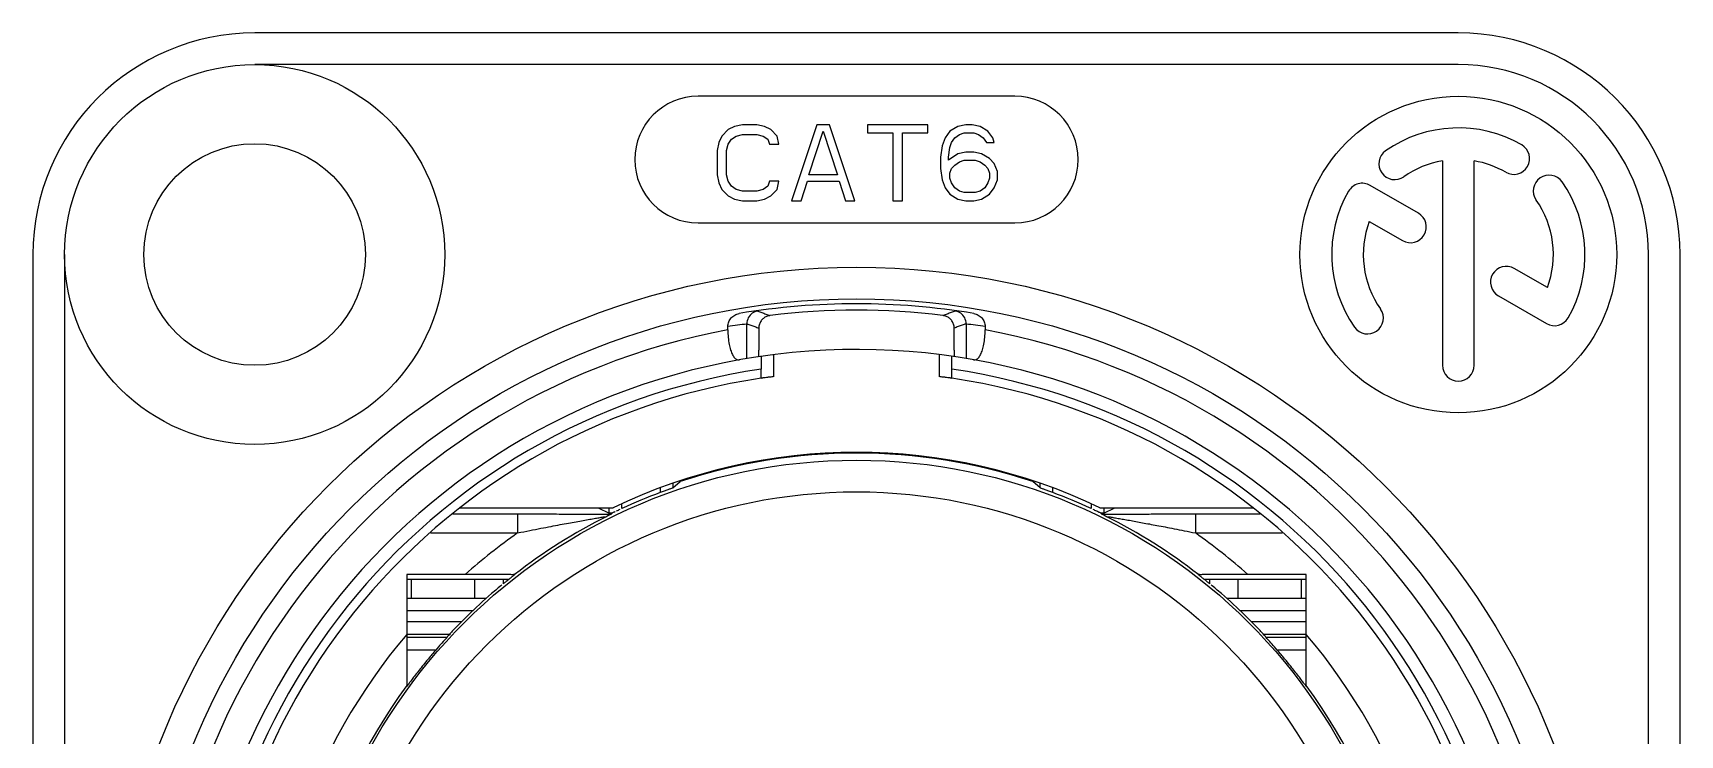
# Model space of a CAD drawing. Extents: x 0 to 52, y 0 to 62.
# Drawn here: x 0 to 52, y 39.8 to 62 of the extents above; entities that cross this region are included whole.
import ezdxf

# ---------------------------------------------------------------- set-up
doc = ezdxf.new("R2010")
doc.units = 0
doc.layers.get('0').update_dxf_attribs({"true_color": 0xffffff})

msp = doc.modelspace()

# ---------------------------------------------------------------- linework, layer by layer
at = {"linetype": 'Continuous'}
for p, q in [((45, 62), (7, 62)), ((45, 61), (7, 61)), ((31, 60), (21, 60)), ((21.95, 58.947), (21.75, 58.743)), ((22.15, 59.049), (21.95, 58.947)), ((22.4, 59.1), (22.15, 59.049)), ((22.2, 58.743), (22.4, 58.794)), ((22.85, 59.1), (22.4, 59.1)), ((22.4, 58.794), (22.85, 58.794)), ((23.1, 59.049), (22.85, 59.1)), ((22.85, 58.794), (23.05, 58.743)), ((23.3, 58.947), (23.1, 59.049)), ((23.5, 58.743), (23.3, 58.947)), ((24.75, 59.1), (23.95, 56.7)), ((24.5, 57.517), (24.95, 58.896)), ((25.15, 59.1), (24.75, 59.1)), ((24.95, 58.896), (25.4, 57.517)), ((25.95, 56.7), (25.15, 59.1)), ((26.35, 59.1), (26.35, 58.845)), ((28.25, 59.1), (26.35, 59.1)), ((26.35, 58.845), (27.15, 58.845)), ((27.15, 58.845), (27.15, 56.7)), ((27.45, 56.7), (27.45, 58.845)), ((27.45, 58.845), (28.25, 58.845)), ((28.25, 58.845), (28.25, 59.1)), ((28.95, 58.896), (28.8, 58.691)), ((29.2, 59.049), (28.95, 58.896)), ((29.1, 58.691), (29.25, 58.794)), ((29.45, 59.1), (29.2, 59.049)), ((29.25, 58.794), (29.4, 58.845)), ((29.4, 58.845), (29.7, 58.845)), ((29.65, 59.1), (29.45, 59.1)), ((29.9, 59.049), (29.65, 59.1)), ((29.7, 58.845), (29.85, 58.794)), ((29.85, 58.794), (30, 58.691)), ((30.15, 58.896), (29.9, 59.049)), ((30.3, 58.691), (30.15, 58.896)), ((21.65, 58.538), (21.6, 58.283)), ((21.6, 58.283), (21.6, 57.517)), ((21.75, 58.743), (21.65, 58.538)), ((21.9, 58.283), (21.95, 58.487)), ((21.9, 57.517), (21.9, 58.283)), ((21.95, 58.487), (22.05, 58.64)), ((22.05, 58.64), (22.2, 58.743)), ((23.05, 58.743), (23.2, 58.64)), ((23.2, 58.64), (23.25, 58.487)), ((23.25, 58.487), (23.55, 58.487)), ((23.55, 58.487), (23.5, 58.743)), ((28.7, 58.436), (28.65, 58.079)), ((28.8, 58.691), (28.7, 58.436)), ((28.9, 58.079), (28.95, 58.385)), ((28.95, 58.385), (29, 58.538)), ((29, 58.538), (29.1, 58.691)), ((30, 58.691), (30.1, 58.538)), ((30.1, 58.538), (30.35, 58.538)), ((30.35, 58.538), (30.3, 58.691)), ((28.65, 58.079), (28.65, 57.721)), ((28.65, 57.721), (28.7, 57.364)), ((29.2, 58.181), (28.9, 57.977)), ((28.9, 57.977), (28.9, 58.079)), ((28.95, 57.568), (29, 57.721)), ((29, 57.721), (29.1, 57.823)), ((29.1, 57.823), (29.25, 57.926)), ((29.45, 58.232), (29.2, 58.181)), ((29.25, 57.926), (29.4, 57.977)), ((29.4, 57.977), (29.75, 57.977)), ((29.7, 58.232), (29.45, 58.232)), ((29.95, 58.181), (29.7, 58.232)), ((29.75, 57.977), (29.9, 57.926)), ((29.9, 57.926), (30.05, 57.823)), ((30.2, 58.028), (29.95, 58.181)), ((30.05, 57.823), (30.15, 57.721)), ((30.15, 57.721), (30.2, 57.568)), ((30.35, 57.874), (30.2, 58.028)), ((30.45, 57.619), (30.35, 57.874)), ((44.5, 57.958), (44.5, 51.5)), ((45.5, 51.5), (45.5, 57.958)), ((21.6, 57.517), (21.65, 57.262)), ((21.65, 57.262), (21.75, 57.057)), ((21.95, 57.313), (21.9, 57.517)), ((22.05, 57.16), (21.95, 57.313)), ((23.25, 57.313), (23.2, 57.16)), ((23.55, 57.313), (23.25, 57.313)), ((23.5, 57.057), (23.55, 57.313)), ((24.25, 56.7), (24.45, 57.313)), ((24.45, 57.313), (25.45, 57.313)), ((25.4, 57.517), (24.5, 57.517)), ((25.45, 57.313), (25.65, 56.7)), ((28.7, 57.364), (28.8, 57.109)), ((28.95, 57.415), (28.95, 57.568)), ((29, 57.262), (28.95, 57.415)), ((29.1, 57.109), (29, 57.262)), ((30.15, 57.262), (30.05, 57.109)), ((30.2, 57.415), (30.15, 57.262)), ((30.2, 57.568), (30.2, 57.415)), ((30.35, 57.109), (30.45, 57.364)), ((30.45, 57.364), (30.45, 57.619)), ((21.75, 57.057), (21.95, 56.853)), ((21.95, 56.853), (22.15, 56.751)), ((22.2, 57.057), (22.05, 57.16)), ((22.15, 56.751), (22.4, 56.7)), ((22.4, 57.006), (22.2, 57.057)), ((22.85, 57.006), (22.4, 57.006)), ((22.4, 56.7), (22.85, 56.7)), ((23.05, 57.057), (22.85, 57.006)), ((22.85, 56.7), (23.1, 56.751)), ((23.2, 57.16), (23.05, 57.057)), ((23.1, 56.751), (23.3, 56.853)), ((23.3, 56.853), (23.5, 57.057)), ((23.95, 56.7), (24.25, 56.7)), ((25.65, 56.7), (25.95, 56.7)), ((27.15, 56.7), (27.45, 56.7)), ((28.8, 57.109), (28.95, 56.904)), ((28.95, 56.904), (29.2, 56.751)), ((29.25, 57.006), (29.1, 57.109)), ((29.2, 56.751), (29.45, 56.7)), ((29.4, 56.955), (29.25, 57.006)), ((29.75, 56.955), (29.4, 56.955)), ((29.45, 56.7), (29.7, 56.7)), ((29.7, 56.7), (29.95, 56.751)), ((29.9, 57.006), (29.75, 56.955)), ((30.05, 57.109), (29.9, 57.006)), ((29.95, 56.751), (30.2, 56.904)), ((30.2, 56.904), (30.35, 57.109)), ((43.738, 56.306), (42.219, 57.183)), ((21, 56), (31, 56)), ((42.188, 56.046), (43.238, 55.44)), ((0, 55), (0, 7)), ((1, 55), (1, 7)), ((51, 7), (51, 55)), ((52, 7), (52, 55)), ((47.812, 53.954), (46.766, 54.558)), ((46.266, 53.692), (47.781, 52.817)), ((21.94, 52.622), (21.94, 52.736)), ((22.54, 51.713), (22.54, 52.816)), ((22.916, 52.676), (22.916, 51.975)), ((29.084, 51.975), (29.084, 52.676)), ((29.46, 52.816), (29.46, 51.713)), ((30.06, 52.736), (30.06, 52.622)), ((23.393, 51.143), (23.393, 51.83)), ((28.607, 51.83), (28.607, 51.143)), ((22.993, 51.095), (22.993, 51.379)), ((29.007, 51.095), (29.007, 51.379)), ((20.437, 47.832), (20.437, 47.845)), ((31.563, 47.845), (31.563, 47.832)), ((19.803, 47.624), (19.803, 47.482)), ((20.203, 47.629), (20.437, 47.832)), ((20.203, 47.764), (20.203, 47.629)), ((31.797, 47.629), (31.563, 47.832)), ((31.797, 47.629), (31.797, 47.764)), ((32.197, 47.482), (32.197, 47.624)), ((13.257, 46.805), (15.302, 46.805)), ((13.488, 47), (18.315, 47)), ((15.302, 46.805), (15.302, 46.205)), ((17.849, 47), (18.193, 46.828)), ((18.193, 46.828), (18.193, 47)), ((18.593, 46.975), (18.593, 47.121)), ((33.407, 47.121), (33.407, 46.975)), ((33.685, 47), (38.512, 47)), ((33.807, 46.828), (34.151, 47)), ((33.807, 47), (33.807, 46.828)), ((36.698, 46.805), (36.698, 46.205)), ((36.698, 46.805), (38.743, 46.805)), ((12.546, 46.205), (15.302, 46.205)), ((36.698, 46.205), (39.454, 46.205)), ((11.8, 44.896), (11.8, 41.357)), ((13.648, 44.896), (11.8, 44.896)), ((11.8, 44.75), (15.034, 44.75)), ((11.95, 44.15), (11.95, 44.75)), ((13.95, 44.15), (13.95, 44.75)), ((14.85, 44.75), (14.85, 44.6)), ((36.966, 44.75), (40.2, 44.75)), ((37.15, 44.6), (37.15, 44.75)), ((38.05, 44.15), (38.05, 44.75)), ((40.2, 44.896), (38.352, 44.896)), ((40.05, 44.15), (40.05, 44.75)), ((40.2, 41.357), (40.2, 44.896)), ((11.8, 44.15), (14.323, 44.15)), ((11.8, 43.75), (13.888, 43.75)), ((37.677, 44.15), (40.2, 44.15)), ((38.112, 43.75), (40.2, 43.75)), ((13.53, 43.4), (11.8, 43.4)), ((40.2, 43.4), (38.47, 43.4)), ((13.147, 43), (11.8, 43)), ((13.067, 42.9), (11.8, 42.9)), ((40.2, 43), (38.853, 43)), ((40.2, 42.9), (38.933, 42.9)), ((12.713, 42.5), (11.8, 42.5)), ((40.2, 42.5), (39.287, 42.5))]:
    msp.add_line(p, q, dxfattribs=at)
for centre, radius in [((7, 55), 6), ((45, 55), 5), ((7, 55), 3.5), ((26, 31), 23.6), ((26, 31), 22.6), ((26, 31), 17.504), ((26, 31), 16.504)]:
    msp.add_circle(centre, radius, dxfattribs=at)
for centre, radius, start, end in [((7, 55), 7, 90, 180), ((45, 55), 7, 0, 90), ((45, 55), 6, 0, 90), ((21, 58), 2, 90, 270), ((31, 58), 2, 270, 90), ((45, 55), 4, 60, 125), ((42.992, 57.867), 0.5, 125, 305), ((46.75, 58.031), 0.5, 240, 60), ((45, 55), 3, 99.5941, 125), ((45, 55), 3, 60, 80.4059), ((41.969, 56.75), 0.5, 60, 150), ((47.867, 57.008), 0.5, 35, 215), ((45, 55), 4, 330, 35), ((45, 55), 4, 150, 215), ((45, 55), 3, 339.5941, 35), ((43.488, 55.873), 0.5, 240, 60), ((45, 55), 3, 159.5941, 215), ((46.516, 54.125), 0.5, 60, 240), ((26, 31), 22.444, 80.5081, 99.4919), ((26, 31), 22.241, 82.9479, 97.0521), ((42.133, 52.992), 0.5, 215, 35), ((26, 31), 22, 100.6343, 79.3657), ((48.031, 53.25), 0.5, 240, 330), ((26, 31), 21, 98.5278, 98.5093), ((45, 51.5), 0.5, 180, 0), ((26, 31), 20.6, 98.3933, 81.6067), ((26, 31), 20.318, 98.5105, 81.4895), ((26, 31), 20.311, 97.3742, 98.5129), ((26, 31), 20.311, 81.4871, 82.6258), ((26, 31), 17.75, 64.3438, 115.6562), ((26, 31), 17.727, 71.7119, 108.2881), ((26, 31), 17.608, 110.6042, 114.8757), ((26, 31), 17.608, 65.1243, 69.3958), ((26, 31), 17.592, 116.6139, 127.8469), ((26, 31), 17.592, 52.1531, 63.3861), ((26, 31), 18.592, 125.1296, 131.6332), ((26, 31), 18.592, 48.3668, 54.8704), ((26, 31), 17.586, 130.9203, 134.2368), ((26, 31), 17.586, 45.7632, 49.0797), ((26, 31), 18.592, 139.7989, 222.666), ((26, 31), 18.592, 317.334, 40.2011), ((26, 31), 17.573, 139.5555, 140.7055), ((26, 31), 17.573, 39.2945, 40.4445), ((26, 31), 17.592, 143.8234, 227.8628), ((26, 31), 17.592, 312.1372, 36.1766)]:
    msp.add_arc(centre, radius, start, end, dxfattribs=at)
for points, knots in [([(21.94, 52.736), (21.94, 52.782), (21.958, 52.877), (22.034, 53.002), (22.152, 53.095), (22.249, 53.129), (22.299, 53.137)], [0, 0, 0, 0, 0.1381326, 0.2830578, 0.4300714, 0.5821488, 0.5821488, 0.5821488, 0.5821488]), ([(22.883, 53.213), (22.821, 53.204), (22.699, 53.156), (22.57, 53.007), (22.54, 52.878), (22.54, 52.814)], [0, 0, 0, 0, 0.1876678, 0.377206, 0.5686893, 0.5686893, 0.5686893, 0.5686893]), ([(22.883, 53.213), (22.926, 53.198), (23.012, 53.167), (23.141, 53.12), (23.227, 53.088), (23.269, 53.072)], [0, 0, 0, 0, 0.137313, 0.2743125, 0.4109999, 0.4109999, 0.4109999, 0.4109999]), ([(23.269, 53.072), (23.232, 53.068), (23.158, 53.048), (23.06, 52.989), (22.981, 52.904), (22.93, 52.799), (22.916, 52.721), (22.916, 52.682)], [0, 0, 0, 0, 0.1130637, 0.2274355, 0.339109, 0.4554912, 0.5726027, 0.5726027, 0.5726027, 0.5726027]), ([(29.117, 53.213), (29.074, 53.198), (28.988, 53.167), (28.859, 53.12), (28.773, 53.088), (28.731, 53.072)], [0, 0, 0, 0, 0.137313, 0.2743124, 0.4109999, 0.4109999, 0.4109999, 0.4109999]), ([(29.084, 52.682), (29.084, 52.721), (29.07, 52.799), (29.019, 52.904), (28.94, 52.989), (28.842, 53.048), (28.768, 53.068), (28.731, 53.072)], [0, 0, 0, 0, 0.1169532, 0.2341079, 0.3457288, 0.4593333, 0.5726022, 0.5726022, 0.5726022, 0.5726022]), ([(29.46, 52.814), (29.46, 52.878), (29.43, 53.007), (29.301, 53.156), (29.179, 53.204), (29.117, 53.213)], [0, 0, 0, 0, 0.1914834, 0.3810219, 0.5686894, 0.5686894, 0.5686894, 0.5686894]), ([(29.701, 53.137), (29.751, 53.129), (29.848, 53.095), (29.966, 53.002), (30.042, 52.877), (30.06, 52.782), (30.06, 52.736)], [0, 0, 0, 0, 0.1520788, 0.2990923, 0.4440175, 0.5821502, 0.5821502, 0.5821502, 0.5821502]), ([(21.94, 52.736), (22.04, 52.75), (22.24, 52.778), (22.44, 52.802), (22.54, 52.814)], [0, 0, 0, 0, 0.3027193, 0.6050599, 0.6050599, 0.6050599, 0.6050599]), ([(21.94, 52.622), (21.94, 52.54), (21.947, 52.386), (21.976, 52.172), (22.019, 51.991), (22.075, 51.847), (22.141, 51.741), (22.218, 51.676), (22.279, 51.668), (22.304, 51.672)], [0, 0, 0, 0, 0.245818, 0.463222, 0.646994, 0.801629, 0.924997, 1.018625, 1.095872, 1.095872, 1.095872, 1.095872]), ([(22.54, 52.816), (22.582, 52.801), (22.666, 52.77), (22.791, 52.724), (22.875, 52.692), (22.916, 52.676)], [0, 0, 0, 0, 0.1341132, 0.2679156, 0.4014096, 0.4014096, 0.4014096, 0.4014096]), ([(29.46, 52.816), (29.418, 52.801), (29.334, 52.77), (29.209, 52.724), (29.125, 52.692), (29.084, 52.676)], [0, 0, 0, 0, 0.1341132, 0.2679156, 0.4014096, 0.4014096, 0.4014096, 0.4014096]), ([(29.46, 52.814), (29.56, 52.802), (29.76, 52.778), (29.96, 52.75), (30.06, 52.736)], [0, 0, 0, 0, 0.3023387, 0.6050599, 0.6050599, 0.6050599, 0.6050599]), ([(29.696, 51.672), (29.721, 51.668), (29.782, 51.676), (29.86, 51.742), (29.926, 51.849), (29.982, 51.993), (30.025, 52.173), (30.053, 52.386), (30.06, 52.54), (30.06, 52.622)], [0, 0, 0, 0, 0.077612, 0.17176, 0.29607, 0.451718, 0.634908, 0.848452, 1.095854, 1.095854, 1.095854, 1.095854]), ([(22.913, 51.772), (22.918, 51.773), (22.909, 51.803), (22.916, 51.825), (22.917, 51.852), (22.917, 51.862)], [0, 0, 0, 0, 0.01531789, 0.05927225, 0.09034169, 0.09034169, 0.09034169, 0.09034169]), ([(22.917, 51.862), (22.917, 51.874), (22.915, 51.911), (22.916, 51.949), (22.916, 51.975)], [0, 0, 0, 0, 0.0351959, 0.1124656, 0.1124656, 0.1124656, 0.1124656]), ([(22.99, 51.778), (22.99, 51.773), (22.984, 51.749), (22.994, 51.695), (22.991, 51.629), (22.991, 51.581), (22.992, 51.563)], [0, 0, 0, 0, 0.0150403, 0.0725201, 0.1614191, 0.2149034, 0.2149034, 0.2149034, 0.2149034]), ([(22.992, 51.563), (22.992, 51.544), (22.993, 51.483), (22.993, 51.421), (22.993, 51.379)], [0, 0, 0, 0, 0.0581115, 0.1840642, 0.1840642, 0.1840642, 0.1840642]), ([(29.008, 51.566), (29.009, 51.584), (29.009, 51.631), (29.006, 51.697), (29.016, 51.75), (29.01, 51.773), (29.01, 51.778)], [0, 0, 0, 0, 0.0536921, 0.1410432, 0.1973746, 0.212012, 0.212012, 0.212012, 0.212012]), ([(29.007, 51.379), (29.007, 51.422), (29.007, 51.484), (29.008, 51.547), (29.008, 51.566)], [0, 0, 0, 0, 0.1281414, 0.1869277, 0.1869277, 0.1869277, 0.1869277]), ([(29.084, 51.975), (29.084, 51.949), (29.085, 51.902), (29.081, 51.835), (29.091, 51.803), (29.082, 51.773), (29.087, 51.772)], [0, 0, 0, 0, 0.0772697, 0.143494, 0.1874484, 0.2027663, 0.2027663, 0.2027663, 0.2027663]), ([(23.393, 51.143), (23.352, 51.138), (23.273, 51.127), (23.169, 51.116), (23.076, 51.098), (23.035, 51.105), (22.993, 51.088), (22.993, 51.094)], [0, 0, 0, 0, 0.1238968, 0.2359775, 0.3252054, 0.3826981, 0.4030415, 0.4030415, 0.4030415, 0.4030415]), ([(29.007, 51.094), (29.007, 51.088), (28.965, 51.105), (28.924, 51.098), (28.831, 51.116), (28.727, 51.127), (28.648, 51.138), (28.607, 51.143)], [0, 0, 0, 0, 0.0203433, 0.0778361, 0.167064, 0.2791447, 0.4030415, 0.4030415, 0.4030415, 0.4030415]), ([(20.203, 47.629), (20.198, 47.624), (20.17, 47.62), (20.119, 47.596), (20.032, 47.567), (19.925, 47.527), (19.845, 47.498), (19.803, 47.482)], [0, 0, 0, 0, 0.0208947, 0.0801347, 0.172902, 0.2918591, 0.4260498, 0.4260498, 0.4260498, 0.4260498]), ([(32.197, 47.482), (32.155, 47.498), (32.075, 47.527), (31.968, 47.567), (31.881, 47.596), (31.83, 47.62), (31.802, 47.624), (31.797, 47.629)], [0, 0, 0, 0, 0.1341907, 0.2531478, 0.3459151, 0.4051551, 0.4260498, 0.4260498, 0.4260498, 0.4260498]), ([(15.302, 46.805), (15.443, 46.805), (15.713, 46.805), (16.097, 46.805), (16.443, 46.804), (16.755, 46.803), (17.039, 46.803), (17.298, 46.802), (17.536, 46.801), (17.752, 46.799), (17.888, 46.799), (17.952, 46.798)], [0, 0, 0, 0, 0.42451, 0.808013, 1.152238, 1.462369, 1.744336, 2.003439, 2.241862, 2.458305, 2.650323, 2.650323, 2.650323, 2.650323]), ([(18.279, 46.826), (18.258, 46.826), (18.231, 46.83), (18.2, 46.824), (18.193, 46.828)], [0, 0, 0, 0, 0.06230663, 0.08564817, 0.08564817, 0.08564817, 0.08564817]), ([(18.279, 46.826), (18.276, 46.822), (18.269, 46.816), (18.26, 46.805), (18.254, 46.799), (18.251, 46.795)], [0, 0, 0, 0, 0.01376643, 0.0275302, 0.04128312, 0.04128312, 0.04128312, 0.04128312]), ([(18.376, 46.872), (18.372, 46.87), (18.339, 46.855), (18.307, 46.839), (18.279, 46.826)], [0, 0, 0, 0, 0.012995, 0.1075412, 0.1075412, 0.1075412, 0.1075412]), ([(18.532, 46.946), (18.512, 46.937), (18.473, 46.919), (18.435, 46.9), (18.416, 46.891)], [0, 0, 0, 0, 0.065617, 0.1279984, 0.1279984, 0.1279984, 0.1279984]), ([(33.584, 46.891), (33.565, 46.9), (33.527, 46.919), (33.488, 46.937), (33.468, 46.946)], [0, 0, 0, 0, 0.0623732, 0.1279862, 0.1279862, 0.1279862, 0.1279862]), ([(33.721, 46.826), (33.693, 46.839), (33.647, 46.861), (33.601, 46.883), (33.584, 46.891)], [0, 0, 0, 0, 0.0945644, 0.1519249, 0.1519249, 0.1519249, 0.1519249]), ([(33.807, 46.828), (33.8, 46.824), (33.769, 46.83), (33.742, 46.826), (33.721, 46.826)], [0, 0, 0, 0, 0.02334153, 0.08564817, 0.08564817, 0.08564817, 0.08564817]), ([(33.749, 46.795), (33.746, 46.799), (33.74, 46.805), (33.731, 46.816), (33.724, 46.822), (33.721, 46.826)], [0, 0, 0, 0, 0.01375321, 0.02751684, 0.04128312, 0.04128312, 0.04128312, 0.04128312]), ([(34.049, 46.798), (34.11, 46.799), (34.238, 46.799), (34.437, 46.8), (34.65, 46.801), (34.874, 46.802), (35.113, 46.803), (35.371, 46.804), (35.655, 46.804), (35.971, 46.805), (36.323, 46.805), (36.569, 46.805), (36.698, 46.805)], [0, 0, 0, 0, 0.183528, 0.383691, 0.596871, 0.82075, 1.057505, 1.313253, 1.594844, 1.909394, 2.261762, 2.648931, 2.648931, 2.648931, 2.648931]), ([(15.302, 46.205), (15.43, 46.231), (15.676, 46.28), (16.027, 46.349), (16.346, 46.411), (16.635, 46.466), (16.9, 46.515), (17.144, 46.56), (17.368, 46.601), (17.569, 46.636), (17.75, 46.668), (17.892, 46.69), (18.024, 46.717), (18.061, 46.715), (18.125, 46.732), (18.119, 46.728)], [0, 0, 0, 0, 0.393453, 0.751332, 1.074368, 1.367075, 1.634781, 1.882199, 2.11026, 2.31661, 2.498598, 2.65296, 2.772016, 2.844266, 2.86576, 2.86576, 2.86576, 2.86576]), ([(17.952, 46.798), (18.007, 46.798), (18.107, 46.797), (18.207, 46.796), (18.251, 46.795)], [0, 0, 0, 0, 0.1653251, 0.2988931, 0.2988931, 0.2988931, 0.2988931]), ([(18.251, 46.795), (18.247, 46.79), (18.223, 46.783), (18.182, 46.758), (18.143, 46.739), (18.119, 46.728)], [0, 0, 0, 0, 0.0191538, 0.0700233, 0.1479469, 0.1479469, 0.1479469, 0.1479469]), ([(33.749, 46.795), (33.795, 46.796), (33.895, 46.797), (33.995, 46.798), (34.049, 46.798)], [0, 0, 0, 0, 0.1366952, 0.3002851, 0.3002851, 0.3002851, 0.3002851]), ([(33.881, 46.728), (33.857, 46.74), (33.817, 46.758), (33.776, 46.784), (33.753, 46.791), (33.749, 46.795)], [0, 0, 0, 0, 0.0793277, 0.1302669, 0.1479471, 0.1479471, 0.1479471, 0.1479471]), ([(33.881, 46.728), (33.875, 46.733), (33.944, 46.713), (33.982, 46.716), (34.119, 46.689), (34.261, 46.666), (34.434, 46.635), (34.621, 46.603), (34.821, 46.567), (35.031, 46.528), (35.254, 46.487), (35.492, 46.442), (35.753, 46.392), (36.041, 46.336), (36.359, 46.273), (36.582, 46.229), (36.698, 46.205)], [0, 0, 0, 0, 0.023304, 0.100919, 0.22559, 0.380426, 0.555409, 0.746758, 0.950799, 1.164422, 1.38866, 1.629221, 1.892414, 2.184722, 2.510399, 2.86576, 2.86576, 2.86576, 2.86576]), ([(15.207, 44.891), (15.203, 44.902), (15.136, 44.877), (15.049, 44.903), (14.866, 44.89), (14.638, 44.896), (14.351, 44.895), (14.017, 44.896), (13.776, 44.896), (13.648, 44.896)], [0, 0, 0, 0, 0.034656, 0.141393, 0.318542, 0.553162, 0.837966, 1.174364, 1.558122, 1.558122, 1.558122, 1.558122]), ([(14.997, 44.721), (14.978, 44.705), (14.929, 44.665), (14.88, 44.624), (14.85, 44.6)], [0, 0, 0, 0, 0.0757184, 0.1904968, 0.1904968, 0.1904968, 0.1904968]), ([(15.207, 44.889), (15.21, 44.882), (15.167, 44.868), (15.133, 44.822), (15.074, 44.781), (15.039, 44.755), (15.034, 44.75)], [0, 0, 0, 0, 0.0224542, 0.0901368, 0.200677, 0.2219935, 0.2219935, 0.2219935, 0.2219935]), ([(36.901, 44.799), (36.888, 44.81), (36.856, 44.836), (36.834, 44.868), (36.79, 44.881), (36.793, 44.889)], [0, 0, 0, 0, 0.0501607, 0.1177342, 0.140432, 0.140432, 0.140432, 0.140432]), ([(38.352, 44.896), (38.224, 44.896), (37.983, 44.896), (37.649, 44.895), (37.362, 44.896), (37.134, 44.89), (36.951, 44.903), (36.864, 44.877), (36.797, 44.902), (36.793, 44.891)], [0, 0, 0, 0, 0.383931, 0.720449, 1.005589, 1.240102, 1.416569, 1.523306, 1.558122, 1.558122, 1.558122, 1.558122]), ([(36.966, 44.75), (36.96, 44.755), (36.939, 44.771), (36.917, 44.787), (36.901, 44.799)], [0, 0, 0, 0, 0.02196074, 0.08164341, 0.08164341, 0.08164341, 0.08164341]), ([(37.15, 44.6), (37.12, 44.625), (37.071, 44.665), (37.022, 44.706), (37.002, 44.722)], [0, 0, 0, 0, 0.1155624, 0.1912893, 0.1912893, 0.1912893, 0.1912893]), ([(14.806, 44.564), (14.754, 44.522), (14.646, 44.43), (14.538, 44.338), (14.481, 44.289)], [0, 0, 0, 0, 0.2001675, 0.4260133, 0.4260133, 0.4260133, 0.4260133]), ([(37.519, 44.289), (37.462, 44.338), (37.354, 44.43), (37.245, 44.522), (37.194, 44.564)], [0, 0, 0, 0, 0.226036, 0.4263865, 0.4263865, 0.4263865, 0.4263865]), ([(13.731, 43.6), (13.674, 43.544), (13.569, 43.44), (13.425, 43.295), (13.311, 43.174), (13.224, 43.088), (13.179, 43.029), (13.154, 43.011), (13.149, 43.007)], [0, 0, 0, 0, 0.2389413, 0.4454372, 0.6134166, 0.7378227, 0.8130928, 0.8314907, 0.8314907, 0.8314907, 0.8314907]), ([(38.786, 43.073), (38.761, 43.106), (38.688, 43.173), (38.576, 43.295), (38.431, 43.44), (38.326, 43.544), (38.269, 43.6)], [0, 0, 0, 0, 0.1245912, 0.2930201, 0.4996721, 0.7383416, 0.7383416, 0.7383416, 0.7383416]), ([(13.158, 43), (13.169, 43), (13.091, 42.944), (13.067, 42.889), (12.931, 42.754), (12.795, 42.594), (12.684, 42.468), (12.626, 42.4)], [0, 0, 0, 0, 0.0338637, 0.1398364, 0.3084051, 0.5323312, 0.8019585, 0.8019585, 0.8019585, 0.8019585]), ([(38.853, 43), (38.861, 43), (38.805, 43.04), (38.801, 43.053), (38.786, 43.073)], [0, 0, 0, 0, 0.02397159, 0.09898703, 0.09898703, 0.09898703, 0.09898703]), ([(39.374, 42.4), (39.315, 42.469), (39.203, 42.596), (39.066, 42.757), (38.931, 42.892), (38.906, 42.946), (38.831, 43), (38.842, 43)], [0, 0, 0, 0, 0.2723059, 0.4986826, 0.6665171, 0.7689187, 0.8019584, 0.8019584, 0.8019584, 0.8019584]), ([(12.4, 42.129), (12.351, 42.069), (12.259, 41.955), (12.131, 41.793), (12.022, 41.652), (11.932, 41.535), (11.867, 41.444), (11.822, 41.392), (11.809, 41.366), (11.806, 41.361)], [0, 0, 0, 0, 0.2334792, 0.4403015, 0.6186093, 0.7677914, 0.8830523, 0.9543438, 0.9720362, 0.9720362, 0.9720362, 0.9720362]), ([(40.2, 41.357), (40.2, 41.35), (40.169, 41.409), (40.139, 41.432), (40.065, 41.54), (39.978, 41.651), (39.869, 41.794), (39.741, 41.955), (39.649, 42.069), (39.6, 42.129)], [0, 0, 0, 0, 0.023236, 0.0946482, 0.2105711, 0.360172, 0.5380566, 0.7446085, 0.9778466, 0.9778466, 0.9778466, 0.9778466])]:
    msp.add_open_spline(points, degree=3, knots=knots, dxfattribs=at)

doc.saveas('drawing.dxf')
